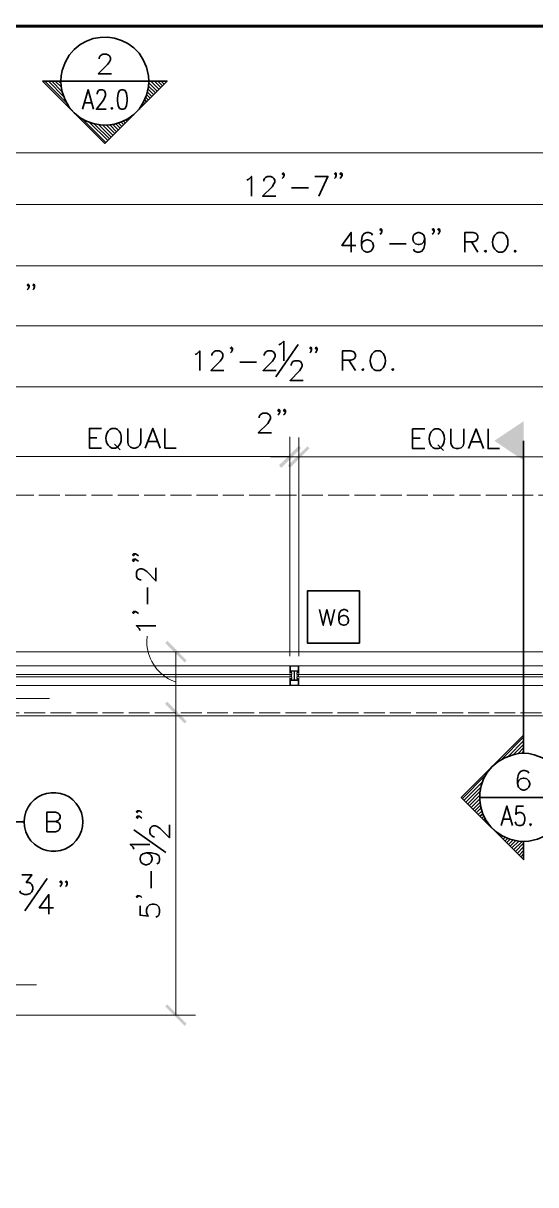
# Model space of a CAD drawing. Header units: inches. Extents: x 5 to 516, y -193 to 129.
# Drawn here: x 232.28 to 242.1, y 73.28 to 95.52 of the extents above; entities that cross this region are included whole.
import ezdxf

# ---------------------------------------------------------------- set-up
doc = ezdxf.new("R2010")
doc.units = ezdxf.units.IN
doc.header["$MEASUREMENT"] = 0
doc.linetypes.add('PDF_IMPORT', pattern=[1, 0.8, -0.2])
doc.layers.add('PDF2_Geometry', color=7, linetype='Continuous')
doc.layers.add('PDF2_Solid Fills', color=7, linetype='Continuous')

msp = doc.modelspace()

# ---------------------------------------------------------------- hatches: boundary and pattern name
at = {"layer": 'PDF2_Solid Fills', "transparency": 33554559}
for points in [[(237.3886805, 87.0067535), (237.7253472, 87.4200869), (237.3486805, 87.0467535)], [(237.7620158, 87.3800817), (237.7253491, 87.4200817), (237.3886824, 87.0067484)], [(234.9986833, 82.4867509), (234.9986812, 82.4867488), (235.3720145, 82.1100821), (235.4120161, 82.1500838), (235.4120129, 82.1500873), (235.0386795, 82.526754), (234.9986795, 82.486754)]]:
    msp.add_hatch(color=256, dxfattribs=at).paths.add_polyline_path(points)

# ---------------------------------------------------------------- linework, layer by layer
at = {"layer": 'PDF2_Geometry', "lineweight": 60}
msp.add_lwpolyline([(296.1186862, 5.4634085), (296.1186862, 95.4634157), (161.1186754, 95.4634157), (161.1186754, 5.4634085)], dxfattribs=at)
at = {"layer": 'PDF2_Geometry', "lineweight": 35}
for points in [[(233.7353499, 94.8334176), (233.7353499, 94.8534176), (233.7553499, 94.8900842), (233.7720166, 94.9067509), (233.8086832, 94.9234176), (233.8786832, 94.9234176), (233.9153499, 94.9067509), (233.9320166, 94.8900842), (233.9520166, 94.8534176), (233.9520166, 94.8167509), (233.9320166, 94.7800842), (233.8953499, 94.7267509), (233.7186832, 94.5500842), (233.9686832, 94.5500842)], [(233.0253493, 94.6100845), (233.0053493, 94.5100845), (232.9986826, 94.4100845), (233.0053493, 94.3067511), (233.0253493, 94.2067511)], [(232.6486782, 94.4100845), (233.8420117, 93.216751), (235.0353451, 94.4100845), (234.6886784, 94.4100845), (232.9986783, 94.4100845)], [(232.6486799, 94.4100845), (232.9986799, 94.4100845)], [(232.6920148, 94.4100845), (233.1086815, 93.9934178)], [(232.7620154, 94.4100845), (233.0520154, 94.1167511)], [(232.8286794, 94.4100845), (233.0220127, 94.2134178)], [(232.8953501, 94.4100845), (233.0053501, 94.2967511)], [(232.9620141, 94.4100845), (233.0020141, 94.3734178)], [(234.682012, 94.3134183), (234.812012, 94.1834183)], [(234.682016, 94.3067511), (234.6886828, 94.4100845), (234.682016, 94.5100845)], [(234.6853486, 94.3767525), (234.8453486, 94.2167525)], [(234.7220172, 94.4100845), (234.8786839, 94.2534178)], [(234.7920177, 94.4100845), (234.9153511, 94.2867511)], [(234.8586817, 94.4100845), (234.9486817, 94.3200845)], [(234.9253456, 94.4100845), (234.9820123, 94.3534178)], [(233.4153493, 93.870086), (233.522016, 94.2434194), (233.6286827, 93.870086)], [(233.6953515, 94.1567546), (233.6953515, 94.1734213), (233.7086848, 94.210088), (233.7220182, 94.2267546), (233.7486849, 94.2434213), (233.8020182, 94.2434213), (233.8286849, 94.2267546), (233.8420182, 94.210088), (233.8553515, 94.1734213), (233.8553515, 94.1367546), (233.8420182, 94.100088), (233.8153515, 94.0467546), (233.6820182, 93.8700879), (233.8686849, 93.8700879)], [(234.6286809, 94.0967503), (234.6753475, 94.0500836)], [(234.6453502, 94.1467517), (234.7120169, 94.0834183)], [(234.6620128, 94.2000828), (234.7453462, 94.1167495)], [(234.6720158, 94.2567506), (234.7786825, 94.1500839)], [(233.4553477, 93.9934178), (233.588681, 93.9934178)], [(234.4720172, 93.8467503), (234.4753505, 93.8467503)], [(234.5053491, 93.8834188), (234.5086825, 93.8800855)], [(234.5320147, 93.9234172), (234.5420147, 93.9134172)], [(234.5586803, 93.9634156), (234.575347, 93.9467489)], [(234.5853459, 94.0067506), (234.6086792, 93.9800839)], [(234.6086817, 94.0500855), (234.642015, 94.0134188)], [(233.4253455, 93.6734172), (233.8653456, 93.2367505)], [(234.1553464, 93.6234226), (234.2020131, 93.5767559)], [(234.2020112, 93.643415), (234.2353445, 93.6100817)], [(234.2453461, 93.6667508), (234.2720128, 93.6434175)], [(234.2886811, 93.6934164), (234.3053478, 93.6767497)], [(234.3286795, 93.7200887), (234.3386795, 93.7100887)], [(234.3686778, 93.7467543), (234.3720112, 93.743421)], [(234.4053464, 93.7800863), (234.4053464, 93.776753)], [(233.5520138, 93.6167494), (233.8986805, 93.2700827)], [(233.64868, 93.586754), (233.9320133, 93.3034207)], [(233.7320133, 93.5734213), (233.9653467, 93.3367546)], [(233.8053504, 93.5667549), (233.9986838, 93.3734215)], [(233.875351, 93.5667549), (234.035351, 93.4067548)], [(233.9386784, 93.5700847), (234.0686784, 93.4400847)], [(233.9953461, 93.5800877), (234.1020128, 93.473421)], [(234.0520139, 93.5900839), (234.1353472, 93.5067505)], [(234.105345, 93.6067532), (234.1686784, 93.5400866)], [(236.5620171, 92.510087), (236.5986837, 92.530087), (236.6520171, 92.5834204), (236.6520171, 92.2067537)], [(236.8853474, 92.4934176), (236.8853474, 92.5100843), (236.9020141, 92.546751), (236.9186808, 92.5634176), (236.9553474, 92.5834176), (237.0253474, 92.5834176), (237.0620141, 92.5634176), (237.0786808, 92.546751), (237.0986808, 92.5100843), (237.0986808, 92.4734176), (237.0786808, 92.4400843), (237.0453474, 92.386751), (236.8653474, 92.206751), (237.1153474, 92.206751)], [(237.2753485, 92.6367553), (237.2586819, 92.6167553), (237.2420152, 92.6367553), (237.2586819, 92.653422), (237.2753485, 92.6367553), (237.2753485, 92.6000887), (237.2586819, 92.563422), (237.2420152, 92.5467553)], [(237.9386787, 92.2067558), (238.1153454, 92.5834225), (237.8653453, 92.5834225)], [(238.2753486, 92.6367553), (238.258682, 92.6167553), (238.2420153, 92.6367553), (238.258682, 92.653422), (238.2753486, 92.6367553), (238.2753486, 92.6000887), (238.258682, 92.563422), (238.2420153, 92.5467553)], [(238.3853475, 92.6367553), (238.3653475, 92.6167553), (238.3486809, 92.6367553), (238.3653475, 92.653422), (238.3853475, 92.6367553), (238.3853475, 92.6000887), (238.3653475, 92.563422), (238.3486809, 92.5467553)], [(237.4186794, 92.3667493), (237.7420128, 92.3667493)], [(238.5586806, 91.1367501), (238.5586806, 91.5134168), (238.3820139, 91.2634167), (238.6486806, 91.2634167)], [(238.9686809, 91.4567558), (238.9520143, 91.4934224), (238.8986809, 91.5134224), (238.8620143, 91.5134224), (238.8086809, 91.4934224), (238.7720142, 91.4400891), (238.7553476, 91.3500891), (238.7553476, 91.2634224), (238.7720142, 91.1900891), (238.8086809, 91.1534224), (238.8620143, 91.1367558), (238.8820143, 91.1367558), (238.9353476, 91.1534224), (238.9686809, 91.1900891), (238.9886809, 91.2434224), (238.9886809, 91.2634224), (238.9686809, 91.3167558), (238.9353476, 91.3500891), (238.8820143, 91.3700891), (238.8620143, 91.3700891), (238.8086809, 91.3500891), (238.7720142, 91.3167558), (238.7553476, 91.2634224)], [(239.1486804, 91.5667547), (239.1320137, 91.5467547), (239.1120137, 91.5667547), (239.1320137, 91.5834214), (239.1486804, 91.5667547), (239.1486804, 91.530088), (239.1320137, 91.4934214), (239.1120137, 91.4767547)], [(239.968681, 91.3867552), (239.9520143, 91.3334219), (239.9153477, 91.2967552), (239.8620143, 91.2800886), (239.8453477, 91.2800886), (239.7920143, 91.2967552), (239.7553477, 91.3334219), (239.738681, 91.3867552), (239.738681, 91.4034219), (239.7553477, 91.4567552), (239.7920143, 91.4934219), (239.8453477, 91.5134219), (239.8620143, 91.5134219), (239.9153477, 91.4934219), (239.9520143, 91.4567552), (239.968681, 91.3867552), (239.968681, 91.2967552), (239.9520143, 91.2067552), (239.9153477, 91.1534219), (239.8620143, 91.1367552), (239.8253477, 91.1367552), (239.7720143, 91.1534219), (239.7553477, 91.1900885)], [(240.1486805, 91.5667547), (240.1320138, 91.5467547), (240.1120138, 91.5667547), (240.1320138, 91.5834214), (240.1486805, 91.5667547), (240.1486805, 91.530088), (240.1320138, 91.4934214), (240.1120138, 91.4767547)], [(240.2553496, 91.5667547), (240.2386829, 91.5467547), (240.2186829, 91.5667547), (240.2386829, 91.5834214), (240.2553496, 91.5667547), (240.2553496, 91.530088), (240.2386829, 91.4934214), (240.2186829, 91.4767547)], [(240.7386803, 91.1367552), (240.7386803, 91.5134219), (240.8986803, 91.5134219), (240.9520136, 91.4934219), (240.9686803, 91.4767552), (240.9886803, 91.4400886), (240.9886803, 91.4034219), (240.9686803, 91.3700886), (240.9520136, 91.3500886), (240.8986803, 91.3334219), (240.7386803, 91.3334219)], [(241.4886813, 91.4934167), (241.4520146, 91.5134168), (241.3820146, 91.5134168), (241.3453479, 91.4934167), (241.3086813, 91.4567501)], [(239.2920181, 91.2967487), (239.6120181, 91.2967487)], [(240.8620188, 91.3334173), (240.9886854, 91.1367506)], [(241.3820146, 91.1367501), (241.4520146, 91.1367501), (241.4886813, 91.1534167)], [(232.3920135, 90.5034205), (232.3753468, 90.4867538), (232.3586801, 90.5034205), (232.3753468, 90.5234205), (232.3920135, 90.5034205), (232.3920135, 90.4700871), (232.3753468, 90.4334205), (232.3586801, 90.4134205)], [(232.4986826, 90.5034205), (232.4820159, 90.4867538), (232.4653492, 90.5034205), (232.4820159, 90.5234205), (232.4986826, 90.5034205), (232.4986826, 90.4700871), (232.4820159, 90.4334205), (232.4653492, 90.4134205)], [(237.1786824, 89.3600827), (237.2153491, 89.3767494), (237.2686824, 89.4300827), (237.2686824, 89.0567493)], [(235.5720132, 89.1734168), (235.6053465, 89.1900835), (235.6620132, 89.2434168), (235.6620132, 88.8700835)], [(235.8920137, 89.1534176), (235.8920137, 89.1734176), (235.9120137, 89.206751), (235.9286804, 89.226751), (235.9653471, 89.2434177), (236.0353471, 89.2434177), (236.0720138, 89.226751), (236.0886804, 89.206751), (236.1053471, 89.1734176), (236.1053471, 89.136751), (236.0886804, 89.1000843), (236.0520138, 89.046751), (235.8753471, 88.8700843), (236.1253471, 88.8700843)], [(236.2853447, 89.2967485), (236.268678, 89.2800819), (236.248678, 89.2967485), (236.268678, 89.3167486), (236.2853447, 89.2967485), (236.2853447, 89.2634152), (236.268678, 89.2267485), (236.248678, 89.2067485)], [(236.8920138, 89.1534176), (236.8920138, 89.1734176), (236.9120138, 89.206751), (236.9286805, 89.226751), (236.9653472, 89.2434177), (237.0353472, 89.2434177), (237.0720138, 89.226751), (237.0886805, 89.206751), (237.1053472, 89.1734176), (237.1053472, 89.136751), (237.0886805, 89.1000843), (237.0520138, 89.046751), (236.8753472, 88.8700843), (237.1253472, 88.8700843)], [(237.1153483, 88.7500837), (237.5453483, 89.3634171)], [(237.8020142, 89.2967485), (237.7853475, 89.2800819), (237.7686808, 89.2967485), (237.7853475, 89.3167486), (237.8020142, 89.2967485), (237.8020142, 89.2634152), (237.7853475, 89.2267485), (237.7686808, 89.2067485)], [(237.9120131, 89.2967485), (237.8920131, 89.2800819), (237.8753464, 89.2967485), (237.8920131, 89.3167486), (237.9120131, 89.2967485), (237.9120131, 89.2634152), (237.8920131, 89.2267485), (237.8753464, 89.2067485)], [(238.3920139, 88.8700856), (238.3920139, 89.243419), (238.552014, 89.243419), (238.6086806, 89.2267523), (238.6253473, 89.2067523), (238.642014, 89.173419), (238.642014, 89.1367523), (238.6253473, 89.1000857), (238.6086806, 89.083419), (238.552014, 89.0667523), (238.3920139, 89.0667523)], [(239.1420116, 89.2267507), (239.1086782, 89.2434174), (239.0353449, 89.2434174), (238.9986782, 89.2267507), (238.9653449, 89.190084)], [(236.4286824, 89.0300859), (236.7486824, 89.0300859)], [(237.4120131, 88.9667518), (237.4120131, 88.9867518), (237.4286797, 89.0200851), (237.4453464, 89.0400851), (237.4820131, 89.0567518), (237.5520131, 89.0567518), (237.5886797, 89.0400851), (237.6053464, 89.0200851), (237.6253464, 88.9867518), (237.6253464, 88.9500851), (237.6053464, 88.9134184), (237.5720131, 88.8600851), (237.3920131, 88.6800851), (237.6420131, 88.6800851)], [(238.5186823, 89.0667545), (238.6420156, 88.8700878)], [(239.0353449, 88.870084), (239.1086782, 88.870084), (239.1420116, 88.8867507)], [(237.1953518, 88.1067528), (237.1753518, 88.0867528), (237.1586851, 88.1067528), (237.1753518, 88.1234195), (237.1953518, 88.1067528), (237.1953518, 88.0700861), (237.1753518, 88.0334195), (237.1586851, 88.0167528)], [(237.3020141, 88.1067528), (237.2820141, 88.0867528), (237.2653475, 88.1067528), (237.2820141, 88.1234195), (237.3020141, 88.1067528), (237.3020141, 88.0700861), (237.2820141, 88.0334195), (237.2653475, 88.0167528)], [(236.8020141, 87.9634151), (236.8020141, 87.9800818), (236.8186808, 88.0167484), (236.8353474, 88.0334151), (236.8720141, 88.0500818), (236.9453474, 88.0500818), (236.9786808, 88.0334151), (236.9986808, 88.0167484), (237.0153474, 87.9800818), (237.0153474, 87.9434151), (236.9986808, 87.9100818), (236.9620141, 87.8567484), (236.7820141, 87.6767484), (237.0320141, 87.6767484)], [(233.7820106, 87.3834183), (233.5486772, 87.3834183), (233.5486772, 87.760085), (233.7820106, 87.760085)], [(234.0853502, 87.7400866), (234.0486835, 87.7600866), (233.9786835, 87.7600866), (233.9420168, 87.7400866), (233.9053502, 87.7067533)], [(234.2820147, 87.7600866), (234.2820147, 87.4900866), (234.2986814, 87.4367533), (234.335348, 87.4034199), (234.3886814, 87.3834199), (234.425348, 87.3834199), (234.4786814, 87.4034199), (234.5120147, 87.4367533), (234.5320147, 87.4900866), (234.5320147, 87.7600866)], [(234.6186779, 87.3834183), (234.7620112, 87.760085), (234.9053446, 87.3834183)], [(234.9953462, 87.7600866), (234.9953462, 87.3834199), (235.2086795, 87.3834199)], [(239.9686837, 87.3734221), (239.7353504, 87.3734221), (239.7353504, 87.7500888), (239.9686837, 87.7500888)], [(240.2720165, 87.7300837), (240.2353499, 87.7500837), (240.1653499, 87.7500837), (240.1286832, 87.7300837), (240.0920165, 87.693417)], [(240.468681, 87.7500837), (240.468681, 87.4800836), (240.4853477, 87.4267503), (240.5220144, 87.3900836), (240.5753477, 87.373417), (240.6120144, 87.373417), (240.6653477, 87.3900836), (240.7020144, 87.4267503), (240.7186811, 87.4800836), (240.7186811, 87.7500837)], [(240.8086808, 87.3734221), (240.9520142, 87.7500888), (241.0920142, 87.3734221)], [(241.1820125, 87.7500837), (241.1820125, 87.373417), (241.3986792, 87.373417)], [(233.5486772, 87.5800872), (233.6920106, 87.5800872)], [(233.9786835, 87.3834199), (234.0486835, 87.3834199), (234.0853502, 87.4034199)], [(234.0320147, 87.4567555), (234.1386814, 87.3467554)], [(234.6753456, 87.5100866), (234.8520123, 87.5100866)], [(239.7353504, 87.5700842), (239.8786837, 87.5700842)], [(240.218681, 87.4434159), (240.3253477, 87.3367492)], [(240.8620188, 87.5000836), (241.0386854, 87.5000836)], [(241.8620154, 87.5234194), (241.8620154, 81.5400858)], [(240.1653499, 87.373417), (240.2353499, 87.373417), (240.2720165, 87.3900836)], [(234.3953502, 85.3600824), (234.4120169, 85.3400824), (234.3953502, 85.3234157), (234.3753502, 85.3400824), (234.3953502, 85.3600824), (234.4320169, 85.3600824), (234.4653502, 85.3400824), (234.4853502, 85.3234157)], [(234.3953502, 85.25342), (234.4120169, 85.23342), (234.3953502, 85.2167534), (234.3753502, 85.23342), (234.3953502, 85.25342), (234.4320169, 85.25342), (234.4653502, 85.23342), (234.4853502, 85.2167534)], [(234.5386811, 84.8600823), (234.5186811, 84.8600823), (234.4853478, 84.876749), (234.4653478, 84.8934157), (234.4486811, 84.9300823), (234.4486811, 85.0034157), (234.4653478, 85.036749), (234.4853478, 85.056749), (234.5186811, 85.0734157), (234.5553478, 85.0734157), (234.5920145, 85.056749), (234.6453478, 85.0200824), (234.8220145, 84.8400823), (234.8220145, 85.0900824)], [(234.6620128, 84.3934143), (234.6620128, 84.7167476)], [(237.9553481, 84.2900885), (238.0253481, 83.9900885), (238.0953481, 84.2900885), (238.1686814, 83.9900885), (238.2386814, 84.2900885)], [(238.4953465, 84.2500834), (238.4820131, 84.27675), (238.4386798, 84.2900834), (238.4120131, 84.2900834), (238.3686798, 84.27675), (238.3386798, 84.2334167), (238.3253465, 84.1634167), (238.3253465, 84.0900834), (238.3386798, 84.0334167), (238.3686798, 84.00675), (238.4120131, 83.9900834), (238.4253465, 83.9900834), (238.4686798, 84.00675), (238.4953465, 84.0334167), (238.5120131, 84.07675), (238.5120131, 84.0900834), (238.4953465, 84.1334167), (238.4686798, 84.1634167), (238.4253465, 84.17675), (238.4120131, 84.17675), (238.3686798, 84.1634167), (238.3386798, 84.1334167), (238.3253465, 84.0900834)], [(234.3953502, 84.25342), (234.4120169, 84.23342), (234.3953502, 84.2167533), (234.3753502, 84.23342), (234.3953502, 84.25342), (234.4320169, 84.25342), (234.4653502, 84.23342), (234.4853502, 84.2167533)], [(234.5186819, 83.8934142), (234.5020153, 83.9300809), (234.4486819, 83.9834142), (234.8220153, 83.9834142)], [(241.8620154, 79.8500857), (241.8620154, 79.503419), (240.668682, 80.6967525), (241.8620154, 81.890086)], [(241.8620154, 81.8467493), (241.4453487, 81.4300826)], [(241.8620154, 81.8900843), (241.8620154, 81.5400842)], [(241.8620154, 81.7767488), (241.5720154, 81.4867487)], [(241.8620154, 81.7100848), (241.6686821, 81.5167515)], [(241.8620154, 81.6434141), (241.7520154, 81.5300807)], [(242.0653488, 81.5134216), (241.9653488, 81.5334216), (241.8620154, 81.5400883), (241.7620154, 81.5334216), (241.6620154, 81.5134216)], [(241.8620154, 81.5734203), (241.8253488, 81.5367536)], [(241.9620148, 81.1567536), (241.9420148, 81.1934203), (241.8886814, 81.2100869), (241.8553481, 81.2100869), (241.8020148, 81.1934203), (241.7653481, 81.1400869), (241.7453481, 81.0500869), (241.7453481, 80.9600869), (241.7653481, 80.8900869), (241.8020148, 80.8534202), (241.8553481, 80.8367536), (241.8720148, 80.8367536), (241.9253481, 80.8534202), (241.9620148, 80.8900869), (241.9786814, 80.9434202), (241.9786814, 80.9600869), (241.9620148, 81.0134203), (241.9253481, 81.0500869), (241.8720148, 81.0667536), (241.8553481, 81.0667536), (241.8020148, 81.0500869), (241.7653481, 81.0134203), (241.7453481, 80.9600869)], [(241.1286814, 81.1134186), (240.6920147, 80.6734186)], [(241.0720136, 80.9867503), (240.7253469, 80.6400836)], [(241.0420182, 80.8900842), (240.7586849, 80.6067508)], [(241.0253488, 80.8067509), (240.7920155, 80.5734175)], [(241.0186825, 80.7334205), (240.8253491, 80.5400872)], [(241.0186825, 80.66342), (240.8586824, 80.5034199)], [(241.0253488, 80.6000858), (240.8953488, 80.4700858)], [(241.0320152, 80.543418), (240.9286819, 80.4367514)], [(242.7053484, 80.6967519), (241.0186816, 80.6967519)], [(241.4353492, 80.1567535), (241.5420158, 80.5300869), (241.6486825, 80.1567535)], [(241.8620154, 80.5300853), (241.7286821, 80.5300853), (241.7153488, 80.3700852), (241.7286821, 80.3867519), (241.7686821, 80.4067519), (241.8086821, 80.4067519), (241.8486821, 80.3867519), (241.8753488, 80.3534186), (241.8886821, 80.3000852), (241.8886821, 80.2634186), (241.8753488, 80.2100852), (241.8486821, 80.1734186), (241.8086821, 80.1567519), (241.7686821, 80.1567519), (241.7286821, 80.1734186), (241.7153488, 80.1934186), (241.7020154, 80.2267519)], [(232.3053454, 80.313414), (232.2986787, 80.2267473), (232.3053454, 80.1367473)], [(232.7353498, 80.0367516), (232.7353498, 80.4134183), (232.8986832, 80.4134183), (232.9520165, 80.3967516), (232.9686832, 80.3767516), (232.9853498, 80.3434183), (232.9853498, 80.3067516), (232.9686832, 80.270085), (232.9520165, 80.2534183), (232.8986832, 80.2334183), (232.7353498, 80.2334183)], [(233.3953455, 80.0534139), (233.4186789, 80.1367473), (233.4253455, 80.2267473), (233.4186789, 80.313414), (233.3953455, 80.4000806)], [(234.465344, 80.4400855), (234.4820106, 80.4234188), (234.465344, 80.4034188), (234.4486773, 80.4234188), (234.465344, 80.4400855), (234.5020107, 80.4400855), (234.535344, 80.4234188), (234.555344, 80.4034188)], [(234.465344, 80.3334164), (234.4820106, 80.3134164), (234.465344, 80.2967497), (234.4486773, 80.3134164), (234.465344, 80.3334164), (234.5020107, 80.3334164), (234.535344, 80.3134164), (234.555344, 80.2967497)], [(241.045348, 80.4867503), (240.9620147, 80.4034169)], [(241.0620174, 80.4334191), (240.9953507, 80.3700858)], [(241.07868, 80.3834178), (241.02868, 80.3367511)], [(241.0986792, 80.336753), (241.0620125, 80.3000863)], [(241.122015, 80.293418), (241.0986816, 80.2667514)], [(241.4753475, 80.2800852), (241.6086809, 80.2800852)], [(230.6286805, 80.2267473), (232.2986806, 80.2267473)], [(232.8986799, 80.2334205), (232.9520132, 80.2167538), (232.9686799, 80.2000871), (232.9853466, 80.1634205), (232.9853466, 80.1100871), (232.9686799, 80.0734204), (232.9520132, 80.0567538), (232.8986799, 80.0367538), (232.7353466, 80.0367538)], [(235.0120156, 79.6434139), (234.3986822, 80.0734139)], [(234.7953475, 79.9400855), (234.7786809, 79.9400855), (234.7420142, 79.9567521), (234.7253475, 79.9767521), (234.7053475, 80.0100855), (234.7053475, 80.0834188), (234.7253475, 80.1200855), (234.7420142, 80.1367522), (234.7786809, 80.1534188), (234.8120142, 80.1534188), (234.8486809, 80.1367522), (234.9020142, 80.1000855), (235.0820142, 79.9234188), (235.0820142, 80.1734188)], [(241.1453508, 80.2500831), (241.1320174, 80.2334164)], [(241.1720163, 80.2100847), (241.1653497, 80.2000847)], [(241.2020117, 80.1700863), (241.1986784, 80.166753)], [(241.2320139, 80.1334177), (241.2320139, 80.1367511)], [(241.3020144, 80.0667538), (241.2986811, 80.0634204)], [(241.338683, 80.033415), (241.3353497, 80.0300817)], [(241.3753482, 80.0067494), (241.3686815, 79.9967494)], [(241.4186798, 79.9800839), (241.4020131, 79.9634172)], [(241.4586815, 79.9534183), (241.4353482, 79.9300849)], [(241.5053497, 79.9300825), (241.468683, 79.8967492)], [(241.5520145, 79.9100833), (241.5020145, 79.8600833)], [(241.6020158, 79.8934139), (241.5353492, 79.8267472)], [(241.655347, 79.8767513), (241.5720137, 79.793418)], [(241.7086816, 79.8667483), (241.6053482, 79.7600817)], [(241.7686825, 79.8567521), (241.6386825, 79.7267521)], [(241.8320167, 79.8534155), (241.6720166, 79.6934155)], [(241.7620154, 79.8567549), (241.8620154, 79.8500882), (241.9653488, 79.8567549)], [(234.4020166, 79.7067548), (234.3853499, 79.7434215), (234.3320166, 79.7967548), (234.70535, 79.7967548)], [(234.6420136, 79.6367543), (234.6986803, 79.6167543), (234.7320137, 79.5834209), (234.7520137, 79.5300876), (234.7520137, 79.5100876), (234.7320137, 79.4567543), (234.6986803, 79.4234209), (234.6420136, 79.4034209), (234.625347, 79.4034209), (234.5720136, 79.4234209), (234.535347, 79.4567543), (234.5186803, 79.5100876), (234.5186803, 79.5300876), (234.535347, 79.5834209), (234.5720136, 79.6167543), (234.6420136, 79.6367543), (234.7320137, 79.6367543), (234.8220137, 79.6167543), (234.875347, 79.5834209), (234.8920137, 79.5300876), (234.8920137, 79.4934209), (234.875347, 79.4400876), (234.8386803, 79.4234209)], [(241.8620154, 79.8167538), (241.7053488, 79.6600871)], [(241.8620154, 79.7467532), (241.7386821, 79.6234199)], [(241.8620154, 79.6800825), (241.7753488, 79.5900825)], [(241.8620154, 79.6134185), (241.8086821, 79.5567518)], [(232.2520124, 79.2100846), (232.4486791, 79.2100846), (232.338679, 79.0667513), (232.3920124, 79.0667513), (232.4286791, 79.0500846), (232.4486791, 79.0300846), (232.4653457, 78.9767513), (232.4653457, 78.9400846), (232.4486791, 78.8867512), (232.4120124, 78.8534179), (232.358679, 78.8334179), (232.3053457, 78.8334179), (232.2520124, 78.8534179), (232.2320124, 78.8700846), (232.2153457, 78.9067512)], [(234.7320134, 78.9567548), (234.7320134, 79.2800881)], [(232.3120167, 78.5267485), (232.7420167, 79.1400819)], [(233.0186818, 79.0767499), (233.0020151, 79.0567499), (232.9820151, 79.0767499), (233.0020151, 79.0934166), (233.0186818, 79.0767499), (233.0186818, 79.0400832), (233.0020151, 79.0034166), (232.9820151, 78.9867499)], [(233.1253509, 79.0767499), (233.1086843, 79.0567499), (233.0886843, 79.0767499), (233.1086843, 79.0934166), (233.1253509, 79.0767499), (233.1253509, 79.0400832), (233.1086843, 79.0034166), (233.0886843, 78.9867499)], [(232.7686818, 78.4600829), (232.7686818, 78.8334163), (232.5886818, 78.5834163), (232.8586818, 78.5834163)], [(234.465344, 78.8134171), (234.4820106, 78.7967504), (234.465344, 78.7800838), (234.4486773, 78.7967504), (234.465344, 78.8134171), (234.5020107, 78.8134171), (234.535344, 78.7967504), (234.555344, 78.7800838)], [(234.5186819, 78.6167482), (234.5186819, 78.4400816), (234.6786819, 78.4234149), (234.6620153, 78.4400816), (234.6420153, 78.4934149), (234.6420153, 78.5467482), (234.6620153, 78.6000816), (234.6986819, 78.6367482), (234.7520153, 78.6534149), (234.7853486, 78.6534149), (234.838682, 78.6367482), (234.8753486, 78.6000816), (234.8920153, 78.5467482), (234.8920153, 78.4934149), (234.8753486, 78.4400816), (234.858682, 78.4234149), (234.8220153, 78.4034149)]]:
    msp.add_lwpolyline(points, dxfattribs=at)
for points in [[(234.1653494, 94.2434178), (234.1253494, 94.2267511), (234.0986827, 94.1734178), (234.0853494, 94.0834178), (234.0853494, 94.0300844), (234.0986827, 93.9400844), (234.1253494, 93.8867511), (234.1653494, 93.8700844), (234.1920161, 93.8700844), (234.2320161, 93.8867511), (234.2586827, 93.9400844), (234.2720161, 94.0300844), (234.2720161, 94.0834178), (234.2586827, 94.1734178), (234.2320161, 94.2267511), (234.1920161, 94.2434178)], [(233.9786835, 93.9067546), (233.9653502, 93.8867546), (233.9786835, 93.8700879), (233.9920168, 93.8867546)], [(241.1320112, 91.173417), (241.1120112, 91.153417), (241.1320112, 91.1367503), (241.1486778, 91.153417)], [(241.7020152, 91.173417), (241.6853485, 91.153417), (241.7020152, 91.1367503), (241.7186818, 91.153417)], [(238.7853449, 88.9034176), (238.7686782, 88.886751), (238.7853449, 88.8700843), (238.8020115, 88.886751)], [(239.358682, 88.9034176), (239.338682, 88.886751), (239.358682, 88.8700843), (239.3753487, 88.886751)], [(238.7220175, 83.6500874), (238.7220175, 84.6500875), (237.7220174, 84.6500875), (237.7220174, 83.6500874)], [(241.9953468, 80.1934153), (241.9820134, 80.1734153), (241.9953468, 80.1567486), (242.0086801, 80.1734153)]]:
    msp.add_lwpolyline(points, close=True, dxfattribs=at)
at = {"layer": 'PDF2_Geometry', "lineweight": 15}
for points in [[(193.2120109, 93.0367526), (271.0786824, 93.0367526)], [(231.1820117, 92.0467488), (243.7653461, 92.0467488)], [(221.9920153, 90.8700858), (268.7453523, 90.8700858)], [(268.7453489, 89.7234182), (231.3686776, 89.7234182)], [(243.5786802, 88.5567515), (231.3686793, 88.5567515)], [(237.3886841, 87.5867544), (237.3886841, 83.4000874), (237.3886841, 87.5967544)], [(237.3886841, 87.223418), (231.3686835, 87.223418)], [(237.5553507, 87.213415), (237.3886841, 87.213415), (237.0153507, 87.213415)], [(237.9320174, 87.213415), (237.5553507, 87.213415), (243.5786844, 87.213415)], [(231.3686828, 82.8400814), (231.3686828, 83.2134147), (230.9920161, 83.2134147), (230.9920161, 83.4834148), (268.7453523, 83.4834148)], [(235.2053478, 82.316754), (235.2053478, 83.4834207)], [(235.4553479, 83.4834207), (235.5820145, 83.4834207)], [(237.3886841, 83.2134147), (231.5553503, 83.2134147)], [(237.5553507, 83.0767481), (237.5553507, 83.2134147), (237.3886841, 83.2134147), (237.3886841, 83.0767481)], [(237.4753469, 83.1167486), (237.3986803, 83.1167486), (237.3986803, 83.2067486), (237.5486803, 83.2067486)], [(237.5486776, 83.2067551), (237.5486776, 83.1167551)], [(237.5553507, 83.2134147), (243.3886845, 83.2134147)], [(237.418685, 83.046748), (231.5286847, 83.046748), (231.5286847, 83.006748)], [(231.5286847, 83.0067497), (237.418685, 83.0067497)], [(237.3886841, 82.9734163), (237.3886841, 82.840083), (231.5553503, 82.840083)], [(237.3853475, 83.066754), (237.3886808, 83.076754)], [(237.3853475, 82.9834207), (237.3886808, 82.9734207)], [(237.3886841, 83.1100822), (237.4086841, 83.1100822)], [(237.3920139, 83.046748), (237.3920139, 83.006748)], [(237.3986803, 83.0834193), (237.3986803, 83.100086), (237.4020136, 83.100086), (237.4020136, 83.090086)], [(237.3986803, 82.9700879), (237.4153469, 82.9700879), (237.4153469, 82.9434212)], [(237.3986803, 82.9534185), (237.3986803, 82.9700852)], [(237.398683, 83.0834155), (237.4153496, 83.0834155), (237.4153496, 83.1100822), (237.468683, 83.1100822)], [(237.3986835, 82.9534147), (237.4020169, 82.9534147), (237.4020169, 82.9634147), (237.4086835, 82.9634147), (237.4086835, 82.9434147)], [(237.4086832, 83.1100822), (237.4086832, 83.0900822), (237.4020166, 83.0900822)], [(237.422016, 83.0467537), (237.422016, 83.0734204), (237.4153494, 83.0834204)], [(237.422016, 82.9800841), (237.4153494, 82.9700841)], [(237.4186794, 83.046748), (237.4186794, 83.006748)], [(237.422016, 83.0067497), (237.422016, 82.980083)], [(237.5486776, 83.1167486), (237.4686776, 83.1167486)], [(237.4686808, 83.1100822), (237.4686808, 82.9434155)], [(237.4753472, 83.1100822), (237.4753472, 82.9434155)], [(237.5486852, 83.0834155), (237.5286852, 83.0834155), (237.5286852, 83.1100822), (237.4753518, 83.1100822)], [(237.522012, 83.0467537), (237.522012, 83.0734204), (237.5286786, 83.0834204)], [(237.522012, 83.0067497), (237.522012, 82.980083)], [(237.522012, 82.9800841), (237.5286786, 82.9700841)], [(237.5486776, 82.9700879), (237.5286776, 82.9700879), (237.5286776, 82.9434212)], [(237.5286796, 83.046748), (243.4186799, 83.046748), (243.4186799, 83.006748)], [(243.4186799, 83.0067497), (237.5286796, 83.0067497)], [(237.5286852, 83.046748), (237.5286852, 83.006748)], [(237.5353448, 83.1100822), (237.5353448, 83.0900822), (237.5420114, 83.0900822)], [(237.5553507, 83.1100822), (237.5353507, 83.1100822)], [(237.5486846, 82.9534147), (237.5420179, 82.9534147), (237.5420179, 82.9634147), (237.5353513, 82.9634147), (237.5353513, 82.9434147)], [(237.5486776, 83.0834193), (237.5486776, 83.100086), (237.5420109, 83.100086), (237.5420109, 83.090086)], [(237.5486776, 82.9534185), (237.5486776, 82.9700852)], [(237.5520141, 83.046748), (237.5520141, 83.006748)], [(237.5620171, 83.066754), (237.5553505, 83.076754)], [(237.5620171, 82.9834207), (237.5553505, 82.9734207)], [(237.5553507, 82.9734177), (237.5553507, 82.8400844)], [(237.3886841, 82.9434155), (237.4086841, 82.9434155)], [(237.3886841, 82.840083), (237.5553507, 82.840083), (243.3886845, 82.840083)], [(237.4686776, 82.9334193), (237.5486776, 82.9334193), (237.5486776, 82.8467526), (237.3986775, 82.8467526), (237.3986775, 82.9334193)], [(237.3986803, 82.9334193), (237.4753469, 82.9334193)], [(237.4153496, 82.9434155), (237.468683, 82.9434155)], [(237.5286852, 82.9434155), (237.4753518, 82.9434155)], [(237.5553507, 82.9434155), (237.5353507, 82.9434155)], [(234.9553478, 82.316754), (234.8320145, 82.316754)], [(235.2053478, 76.5267483), (235.2053478, 82.3167489)], [(235.4553479, 82.316754), (235.5820145, 82.316754)], [(231.4520109, 82.2567496), (268.7020139, 82.2567496)], [(231.7853443, 76.5267483), (235.5820111, 76.5267483)]]:
    msp.add_lwpolyline(points, dxfattribs=at)
msp.add_lwpolyline([(237.5553507, 87.5867544), (237.5553507, 83.4000874)], close=True, dxfattribs=at)
at = {"layer": 'PDF2_Geometry', "linetype": 'PDF_IMPORT', "lineweight": 15, "ltscale": 0.503333}
msp.add_lwpolyline([(231.5753494, 86.483421), (274.0786843, 86.483421)], dxfattribs=at)
at = {"layer": 'PDF2_Geometry', "lineweight": 15}
msp.add_lwpolyline([(234.6520166, 83.7834153), (234.6486833, 83.6834153, 0.2858412437), (235.1120167, 82.9400819), (235.20535, 82.9000819)], format="xyb", dxfattribs=at)
at = {"layer": 'PDF2_Geometry', "linetype": 'PDF_IMPORT', "lineweight": 15, "ltscale": 1.23}
msp.add_lwpolyline([(232.7853444, 82.590083), (229.5753502, 82.590083)], dxfattribs=at)
at = {"layer": 'PDF2_Geometry', "linetype": 'PDF_IMPORT', "lineweight": 15, "ltscale": 0.5}
msp.add_lwpolyline([(268.7020173, 82.316754), (231.4520109, 82.316754)], dxfattribs=at)
at = {"layer": 'PDF2_Geometry', "linetype": 'PDF_IMPORT', "lineweight": 15, "ltscale": 0.98}
msp.add_lwpolyline([(232.5353444, 77.1100817), (229.8253502, 77.1100817)], dxfattribs=at)
at = {"layer": 'PDF2_Geometry', "lineweight": 35}
for points in [[(234.682016, 94.5100845), (234.5410716, 95.440029), (233.2739049, 95.5173623), (233.0253493, 94.6100845)], [(233.0253493, 94.2067511), (233.2739049, 93.2994733), (234.5410716, 93.3768065), (234.682016, 94.3067511)], [(241.3086813, 91.4567501), (241.2396257, 91.3583612), (241.2590701, 91.1812501), (241.3820146, 91.1367501)], [(241.4886813, 91.1534167), (241.5856257, 91.2375834), (241.5894591, 91.4087501), (241.4886813, 91.4934167)], [(238.9653449, 89.190084), (238.8949004, 89.0956951), (238.9179004, 88.9064174), (239.0353449, 88.870084)], [(239.1420116, 88.8867507), (239.2450671, 88.9676951), (239.2427894, 89.1453063), (239.1420116, 89.2267507)], [(233.9053502, 87.7067533), (233.8381279, 87.6038089), (233.8535724, 87.43292), (233.9786835, 87.3834199)], [(234.0853502, 87.4034199), (234.1836835, 87.47742), (234.1836835, 87.6660866), (234.0853502, 87.7400866)], [(240.0920165, 87.693417), (240.0276832, 87.6009725), (240.0474054, 87.4051947), (240.1653499, 87.373417)], [(240.2720165, 87.3900836), (240.368461, 87.4605281), (240.3711832, 87.6599725), (240.2720165, 87.7300837)], [(241.6620154, 81.5134216), (240.7553487, 81.2675883), (240.8310153, 79.9958104), (241.7620154, 79.8567549)], [(241.9653488, 79.8567549), (242.8946266, 79.9979215), (242.9712933, 81.2646994), (242.0653488, 81.5134216)], [(233.3953455, 80.4000806), (233.2005677, 80.9598585), (232.410901, 80.8941918), (232.3053454, 80.313414)], [(232.3053454, 80.1367473), (232.4134565, 79.5543583), (233.2033455, 79.4901361), (233.3953455, 80.0534139)]]:
    msp.add_open_spline(points, degree=3, dxfattribs=at)
at = {"layer": 'PDF2_Solid Fills', "lineweight": 35, "transparency": 33554559}
for points in [[(241.3020144, 87.5234194), (241.8620145, 87.8967528), (241.8620145, 87.1467527)], [(237.1820122, 87.0567514), (237.2220122, 87.0167514), (237.5586789, 87.4300847)], [(237.1820122, 87.0467484), (237.2220122, 87.0067484), (237.5586789, 87.4200817)], [(237.2220174, 87.016753), (237.5586841, 87.4300863), (237.5953507, 87.3900863)], [(237.2220174, 87.00675), (237.5586841, 87.4200834), (237.5953507, 87.3800834)], [(235.4120129, 83.316754), (234.9986795, 83.6534207), (235.0386795, 83.6934207)], [(235.3720145, 83.2767489), (235.4120145, 83.3167489), (234.9986812, 83.6534156)], [(235.0386812, 76.7334202), (234.9986812, 76.6934202), (235.4120145, 76.3600868)], [(234.9986828, 76.693415), (235.4120161, 76.3600817), (235.3720161, 76.3200817)]]:
    msp.add_solid(points, dxfattribs=at)

doc.saveas('drawing.dxf')
